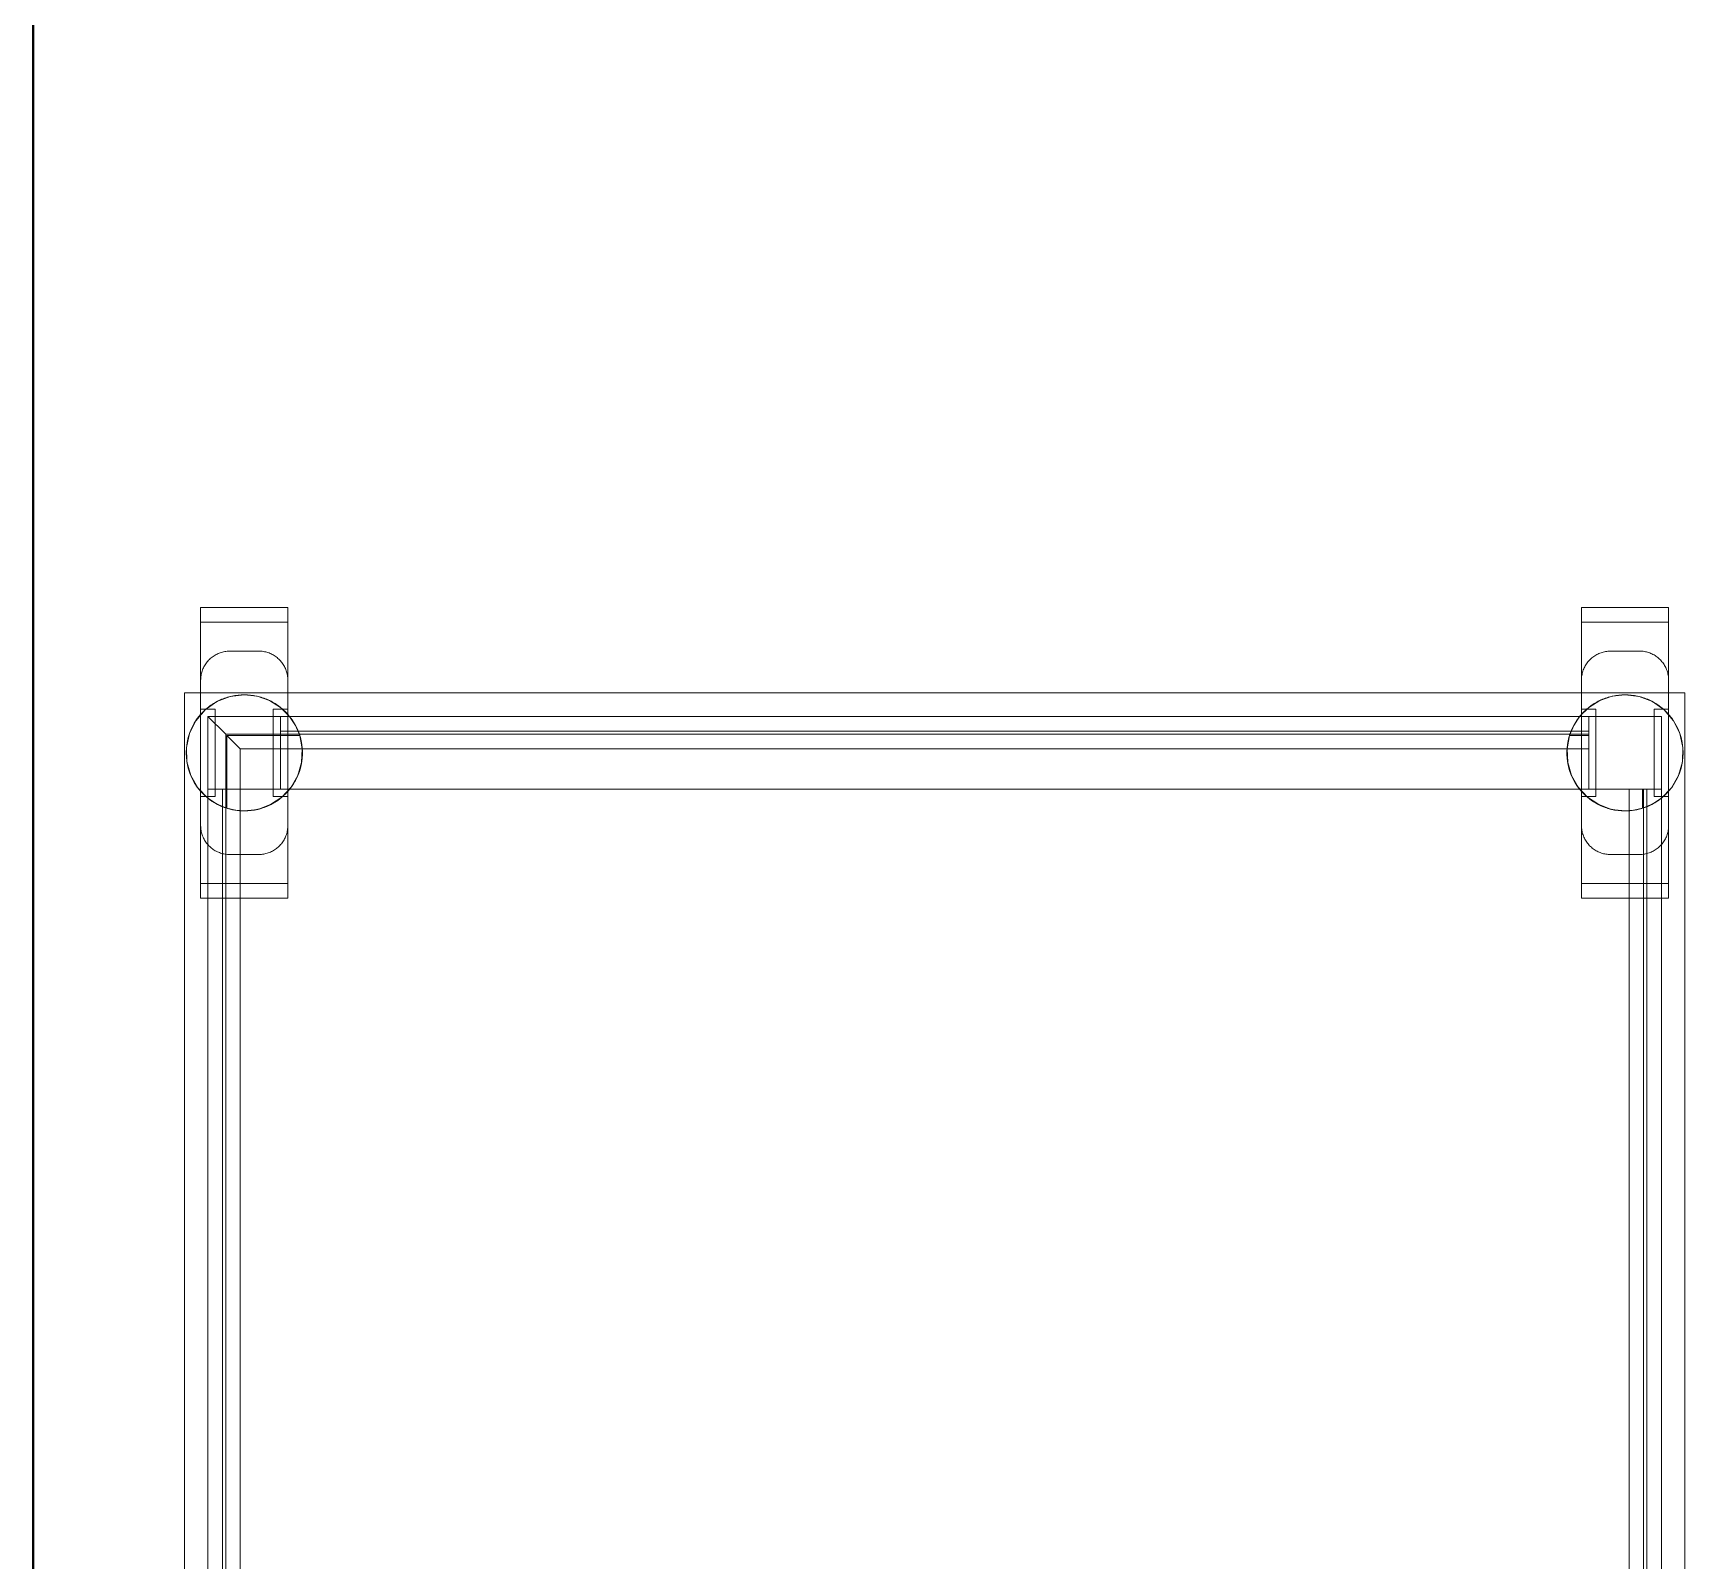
# Model space of a CAD drawing. Header units: millimetres. Extents: x -32954 to 151739, y -65671 to 56243.
# Drawn here: x -23903 to -23334, y -9505 to -8979 of the extents above; entities that cross this region are included whole.
import ezdxf

# ---------------------------------------------------------------- set-up
doc = ezdxf.new("R2010")
doc.units = ezdxf.units.MM
for name, color, linetype, lineweight in [('A-GENM', 7, 'Continuous', 9), ('I-FURN', 7, 'Continuous', 9), ('Стены разрез', 7, 'Continuous', 40)]:
    doc.layers.add(name, color=color, linetype=linetype, lineweight=lineweight)

# ---------------------------------------------------------------- blocks, each defined once
blk = doc.blocks.new('М31-М380_Тележка больничная - М380_Стол-тележка-8696914-О_ТХ_Подвал')
at = {"layer": 'A-GENM'}
for p, q in [((-222.5, 37.5), (-252.5, 37.5)), ((-252.5, 37.5), (-252.5, 32.5)), ((-252.5, 0.73), (-252.5, 37.5)), ((-252.5, 37.5), (-222.5, 37.5)), ((-222.5, 32.5), (-222.5, 37.5)), ((-222.5, 37.5), (-222.5, 0.73)), ((252.5, 37.5), (222.5, 37.5)), ((222.5, 37.5), (222.5, 32.5)), ((222.5, 0.73), (222.5, 37.5)), ((222.5, 37.5), (252.5, 37.5)), ((252.5, 32.5), (252.5, 37.5)), ((252.5, 37.5), (252.5, 0.73)), ((-252.5, 32.5), (-252.5, -12.5)), ((-252.5, 32.5), (-222.5, 32.5)), ((-222.5, -12.5), (-222.5, 32.5)), ((222.5, 32.5), (222.5, -12.5)), ((222.5, 32.5), (252.5, 32.5)), ((252.5, -12.5), (252.5, 32.5)), ((-232.5, 22.5), (-242.5, 22.5)), ((242.5, 22.5), (232.5, 22.5)), ((-258.11, -808.11), (-258.11, 8.11)), ((-258.11, 8.11), (-258.11, -808.11)), ((-258.11, 8.11), (258.11, 8.11)), ((258.11, 8.11), (-258.11, 8.11)), ((-258.11, -808.11), (-258.11, 8.11)), ((-258.11, 8.11), (-258.11, -808.11)), ((-258.11, 8.11), (258.11, 8.11)), ((258.11, 8.11), (-258.11, 8.11)), ((258.11, 8.11), (258.11, -808.11)), ((258.11, -808.11), (258.11, 8.11)), ((258.11, 8.11), (258.11, -808.11)), ((258.11, -808.11), (258.11, 8.11)), ((-247.5, 2.5), (-252.5, 2.5)), ((-252.5, -27.5), (-252.5, 2.5)), ((-252.5, 2.5), (-252.5, -27.5)), ((-252.5, -12.5), (-252.5, 0.73)), ((-243.89, -6.11), (-250, 0)), ((-247.5, -27.5), (-247.5, 2.5)), ((-247.5, 2.5), (-247.5, -27.5)), ((-222.5, 2.5), (-227.5, 2.5)), ((-227.5, -27.5), (-227.5, 2.5)), ((-227.5, 2.5), (-227.5, -27.5)), ((-225, -6.11), (-225, 0)), ((250, 0), (-225, 0)), ((-222.5, 2.5), (-222.5, -27.5)), ((-222.5, -27.5), (-222.5, 2.5)), ((-222.5, 0.73), (-222.5, -12.5)), ((221.89, 0), (-221.89, 0)), ((227.5, 2.5), (222.5, 2.5)), ((222.5, -27.5), (222.5, 2.5)), ((222.5, 2.5), (222.5, -27.5)), ((222.5, -12.5), (222.5, 0.73)), ((225, 0), (225, -6.53)), ((227.5, -27.5), (227.5, 2.5)), ((227.5, 2.5), (227.5, -27.5)), ((252.5, 2.5), (247.5, 2.5)), ((247.5, -27.5), (247.5, 2.5)), ((247.5, 2.5), (247.5, -27.5)), ((250, 0), (250, -775)), ((252.5, 2.5), (252.5, -27.5)), ((252.5, -27.5), (252.5, 2.5)), ((252.5, 0.73), (252.5, -12.5)), ((-250, -25), (-250, 0)), ((-250, 0), (-225, 0)), ((-225, 0), (-250, 0)), ((-250, 0), (-250, -25)), ((-250, 0), (-225, 0)), ((-250, 0), (-250, -25)), ((-225, 0), (-250, 0)), ((-250, 0), (-250, -25)), ((-225, 0), (-225, -6.11)), ((-225, -5), (-225, 0)), ((-225, -6.11), (-225, 0)), ((-225, -25), (-225, -5)), ((-225, -11.11), (-225, -5)), ((-225, -5), (-225, -11.11)), ((225, -5), (-225, -5)), ((225, -5), (-225, -5)), ((225, -25), (225, 0)), ((225, 0), (250, 0)), ((225, 0), (250, 0)), ((225, 0), (225, -6.11)), ((250, 0), (225, 0)), ((225, -5), (225, 0)), ((225, 0), (250, 0)), ((225, -5), (225, -25)), ((225, -5), (225, -11.11)), ((225, -6.53), (225, -5)), ((250, 0), (250, -25)), ((250, 0), (250, -25)), ((250, -25), (250, 0)), ((250, 0), (250, -25)), ((-225, -6.11), (-243.89, -6.11)), ((-243.89, -6.11), (-243.89, -25)), ((-243.47, -6.53), (-238.89, -11.11)), ((-243.47, -31.59), (-243.47, -6.53)), ((-218.41, -6.53), (-243.47, -6.53)), ((-238.89, -11.11), (-238.89, -25)), ((-238.89, -11.11), (-225, -11.11)), ((-225, -25), (-225, -6.11)), ((225, -6.11), (-225, -6.11)), ((-225, -25), (-225, -11.11)), ((-225, -11.11), (225, -11.11)), ((-225, -11.11), (-225, -25)), ((218.55, -6.11), (-218.55, -6.11)), ((-217.55, -11.11), (217.55, -11.11)), ((225, -6.53), (218.41, -6.53)), ((225, -6.11), (225, -25)), ((225, -11.11), (225, -25)), ((-252.5, -25.73), (-252.5, -12.5)), ((-252.5, -12.5), (-252.5, -57.5)), ((-222.5, -57.5), (-222.5, -12.5)), ((-222.5, -12.5), (-222.5, -25.73)), ((222.5, -25.73), (222.5, -12.5)), ((222.5, -12.5), (222.5, -57.5)), ((252.5, -57.5), (252.5, -12.5)), ((252.5, -12.5), (252.5, -25.73)), ((-252.5, -62.5), (-252.5, -25.73)), ((-252.5, -27.5), (-247.5, -27.5)), ((-243.89, -25), (-250, -25)), ((-250, -25), (-245, -25)), ((-250, -25), (-243.89, -25)), ((-250, -800), (-250, -25)), ((-250, -25), (-243.89, -25)), ((-250, -669.39), (-250, -28.11)), ((-245, -25), (-225, -25)), ((-245, -25), (-238.89, -25)), ((-238.89, -25), (-245, -25)), ((-245, -25), (-245, -775)), ((-245, -25), (-245, -775)), ((-243.89, -25), (-243.89, -775)), ((-243.89, -25), (-225, -25)), ((-238.89, -25), (-225, -25)), ((-238.89, -775), (-238.89, -25)), ((-225, -25), (-238.89, -25)), ((-227.5, -27.5), (-222.5, -27.5)), ((-222.5, -25.73), (-222.5, -62.5)), ((222.5, -62.5), (222.5, -25.73)), ((222.5, -27.5), (227.5, -27.5)), ((225, -25), (245, -25)), ((250, -25), (225, -25)), ((225, -25), (238.89, -25)), ((225, -25), (243.89, -25)), ((238.89, -25), (245, -25)), ((238.89, -25), (238.89, -775)), ((245, -25), (243.47, -25)), ((243.47, -25), (243.47, -31.59)), ((243.47, -25), (250, -25)), ((243.89, -25), (250, -25)), ((243.89, -775), (243.89, -25)), ((245, -775), (245, -25)), ((250, -25), (245, -25)), ((245, -775), (245, -25)), ((247.5, -27.5), (252.5, -27.5)), ((250, -28.11), (250, -669.39)), ((252.5, -25.73), (252.5, -62.5)), ((-243.89, -31.45), (-243.89, -666.05)), ((-238.89, -665.05), (-238.89, -32.45)), ((238.89, -32.45), (238.89, -665.05)), ((243.89, -666.05), (243.89, -31.45)), ((-242.5, -47.5), (-232.5, -47.5)), ((232.5, -47.5), (242.5, -47.5)), ((-252.5, -57.5), (-252.5, -62.5)), ((-222.5, -57.5), (-252.5, -57.5)), ((-252.5, -62.5), (-222.5, -62.5)), ((-252.5, -62.5), (-222.5, -62.5)), ((-222.5, -62.5), (-222.5, -57.5)), ((222.5, -57.5), (222.5, -62.5)), ((252.5, -57.5), (222.5, -57.5)), ((222.5, -62.5), (252.5, -62.5)), ((222.5, -62.5), (252.5, -62.5)), ((252.5, -62.5), (252.5, -57.5))]:
    blk.add_line(p, q, dxfattribs=at)
at = {"layer": 'A-GENM', "flags": 128}
for points in [[(-252.5, 12.5), (-252.49, 12.9), (-252.47, 13.3), (-252.43, 13.7), (-252.37, 14.09), (-252.3, 14.49), (-252.21, 14.88), (-252.11, 15.26), (-251.99, 15.65), (-251.86, 16.02), (-251.71, 16.39), (-251.55, 16.76), (-251.37, 17.12), (-251.18, 17.47), (-250.97, 17.81), (-250.75, 18.15), (-250.52, 18.47), (-250.28, 18.79), (-250.02, 19.09), (-249.75, 19.39), (-249.47, 19.67), (-249.17, 19.95), (-248.87, 20.21), (-248.56, 20.46), (-248.24, 20.69), (-247.9, 20.91), (-247.56, 21.12), (-247.21, 21.32), (-246.86, 21.5), (-246.49, 21.67), (-246.12, 21.82), (-245.75, 21.96), (-245.37, 22.08), (-244.98, 22.19), (-244.59, 22.28), (-244.2, 22.35), (-243.8, 22.41), (-243.41, 22.46), (-243.01, 22.49), (-242.61, 22.5), (-242.5, 22.5)], [(-232.5, 22.5), (-232.1, 22.49), (-231.7, 22.47), (-231.3, 22.43), (-230.91, 22.37), (-230.51, 22.3), (-230.12, 22.21), (-229.74, 22.11), (-229.35, 21.99), (-228.98, 21.86), (-228.61, 21.71), (-228.24, 21.55), (-227.88, 21.37), (-227.53, 21.18), (-227.19, 20.97), (-226.85, 20.75), (-226.53, 20.52), (-226.21, 20.28), (-225.91, 20.02), (-225.61, 19.75), (-225.33, 19.47), (-225.05, 19.17), (-224.79, 18.87), (-224.54, 18.56), (-224.31, 18.24), (-224.09, 17.9), (-223.88, 17.56), (-223.68, 17.21), (-223.5, 16.86), (-223.33, 16.49), (-223.18, 16.12), (-223.04, 15.75), (-222.92, 15.37), (-222.81, 14.98), (-222.72, 14.59), (-222.65, 14.2), (-222.59, 13.8), (-222.54, 13.41), (-222.51, 13.01), (-222.5, 12.61), (-222.5, 12.5)], [(222.5, 12.5), (222.51, 12.9), (222.53, 13.3), (222.57, 13.7), (222.63, 14.09), (222.7, 14.49), (222.79, 14.88), (222.89, 15.26), (223.01, 15.65), (223.14, 16.02), (223.29, 16.39), (223.45, 16.76), (223.63, 17.12), (223.82, 17.47), (224.03, 17.81), (224.25, 18.15), (224.48, 18.47), (224.72, 18.79), (224.98, 19.09), (225.25, 19.39), (225.53, 19.67), (225.83, 19.95), (226.13, 20.21), (226.44, 20.46), (226.76, 20.69), (227.1, 20.91), (227.44, 21.12), (227.79, 21.32), (228.14, 21.5), (228.51, 21.67), (228.88, 21.82), (229.25, 21.96), (229.63, 22.08), (230.02, 22.19), (230.41, 22.28), (230.8, 22.35), (231.2, 22.41), (231.59, 22.46), (231.99, 22.49), (232.39, 22.5), (232.5, 22.5)], [(242.5, 22.5), (242.9, 22.49), (243.3, 22.47), (243.7, 22.43), (244.09, 22.37), (244.49, 22.3), (244.88, 22.21), (245.26, 22.11), (245.65, 21.99), (246.02, 21.86), (246.39, 21.71), (246.76, 21.55), (247.12, 21.37), (247.47, 21.18), (247.81, 20.97), (248.15, 20.75), (248.47, 20.52), (248.79, 20.28), (249.09, 20.02), (249.39, 19.75), (249.67, 19.47), (249.95, 19.17), (250.21, 18.87), (250.46, 18.56), (250.69, 18.24), (250.91, 17.9), (251.12, 17.56), (251.32, 17.21), (251.5, 16.86), (251.67, 16.49), (251.82, 16.12), (251.96, 15.75), (252.08, 15.37), (252.19, 14.98), (252.28, 14.59), (252.35, 14.2), (252.41, 13.8), (252.46, 13.41), (252.49, 13.01), (252.5, 12.61), (252.5, 12.5)], [(-252.5, -37.5), (-252.5, -37.48), (-252.5, -37.42), (-252.5, -37.32), (-252.5, -37.18), (-252.5, -37), (-252.5, -36.78), (-252.5, -36.53), (-252.5, -36.23), (-252.5, -35.9), (-252.5, -35.53), (-252.5, -35.12), (-252.5, -34.67), (-252.5, -34.2), (-252.5, -33.68), (-252.5, -33.13), (-252.5, -32.55), (-252.5, -31.94), (-252.5, -31.3), (-252.5, -30.62), (-252.5, -29.92), (-252.5, -29.19), (-252.5, -28.43), (-252.5, -27.65), (-252.5, -26.84), (-252.5, -26.01), (-252.5, -25.16), (-252.5, -24.28), (-252.5, -23.39), (-252.5, -22.48), (-252.5, -21.56), (-252.5, -20.62), (-252.5, -19.67), (-252.5, -18.7), (-252.5, -17.73), (-252.5, -16.75), (-252.5, -15.76), (-252.5, -14.77), (-252.5, -13.77), (-252.5, -12.77), (-252.5, -11.77), (-252.5, -10.77), (-252.5, -9.78), (-252.5, -8.78), (-252.5, -7.8), (-252.5, -6.82), (-252.5, -5.85), (-252.5, -4.89), (-252.5, -3.95), (-252.5, -3.01), (-252.5, -2.1), (-252.5, -1.2), (-252.5, -0.31), (-252.5, 0.55), (-252.5, 1.39), (-252.5, 2.21), (-252.5, 3.01), (-252.5, 3.78), (-252.5, 4.53), (-252.5, 5.24), (-252.5, 5.93), (-252.5, 6.6), (-252.5, 7.23), (-252.5, 7.82), (-252.5, 8.39), (-252.5, 8.92), (-252.5, 9.42), (-252.5, 9.88), (-252.5, 10.31), (-252.5, 10.7), (-252.5, 11.06), (-252.5, 11.37), (-252.5, 11.65), (-252.5, 11.89), (-252.5, 12.09), (-252.5, 12.25), (-252.5, 12.37), (-252.5, 12.45), (-252.5, 12.49), (-252.5, 12.5)], [(-252.5, 12.5), (-252.5, 12.48), (-252.5, 12.42), (-252.5, 12.32), (-252.5, 12.18), (-252.5, 12), (-252.5, 11.78), (-252.5, 11.53), (-252.5, 11.23), (-252.5, 10.9), (-252.5, 10.53), (-252.5, 10.12), (-252.5, 9.67), (-252.5, 9.2), (-252.5, 8.68), (-252.5, 8.13), (-252.5, 7.55), (-252.5, 6.94), (-252.5, 6.3), (-252.5, 5.62), (-252.5, 4.92), (-252.5, 4.19), (-252.5, 3.43), (-252.5, 2.65), (-252.5, 1.84), (-252.5, 1.01), (-252.5, 0.16), (-252.5, -0.72), (-252.5, -1.61), (-252.5, -2.52), (-252.5, -3.44), (-252.5, -4.38), (-252.5, -5.33), (-252.5, -6.3), (-252.5, -7.27), (-252.5, -8.25), (-252.5, -9.24), (-252.5, -10.23), (-252.5, -11.23), (-252.5, -12.23), (-252.5, -13.23), (-252.5, -14.23), (-252.5, -15.22), (-252.5, -16.22), (-252.5, -17.2), (-252.5, -18.18), (-252.5, -19.15), (-252.5, -20.11), (-252.5, -21.05), (-252.5, -21.99), (-252.5, -22.9), (-252.5, -23.8), (-252.5, -24.69), (-252.5, -25.55), (-252.5, -26.39), (-252.5, -27.21), (-252.5, -28.01), (-252.5, -28.78), (-252.5, -29.53), (-252.5, -30.24), (-252.5, -30.93), (-252.5, -31.6), (-252.5, -32.23), (-252.5, -32.82), (-252.5, -33.39), (-252.5, -33.92), (-252.5, -34.42), (-252.5, -34.88), (-252.5, -35.31), (-252.5, -35.7), (-252.5, -36.06), (-252.5, -36.37), (-252.5, -36.65), (-252.5, -36.89), (-252.5, -37.09), (-252.5, -37.25), (-252.5, -37.37), (-252.5, -37.45), (-252.5, -37.49), (-252.5, -37.5)], [(-222.5, 12.5), (-222.5, 12.48), (-222.5, 12.42), (-222.5, 12.32), (-222.5, 12.18), (-222.5, 12), (-222.5, 11.78), (-222.5, 11.53), (-222.5, 11.23), (-222.5, 10.9), (-222.5, 10.53), (-222.5, 10.12), (-222.5, 9.67), (-222.5, 9.2), (-222.5, 8.68), (-222.5, 8.13), (-222.5, 7.55), (-222.5, 6.94), (-222.5, 6.3), (-222.5, 5.62), (-222.5, 4.92), (-222.5, 4.19), (-222.5, 3.43), (-222.5, 2.65), (-222.5, 1.84), (-222.5, 1.01), (-222.5, 0.16), (-222.5, -0.72), (-222.5, -1.61), (-222.5, -2.52), (-222.5, -3.44), (-222.5, -4.38), (-222.5, -5.33), (-222.5, -6.3), (-222.5, -7.27), (-222.5, -8.25), (-222.5, -9.24), (-222.5, -10.23), (-222.5, -11.23), (-222.5, -12.23), (-222.5, -13.23), (-222.5, -14.23), (-222.5, -15.22), (-222.5, -16.22), (-222.5, -17.2), (-222.5, -18.18), (-222.5, -19.15), (-222.5, -20.11), (-222.5, -21.05), (-222.5, -21.99), (-222.5, -22.9), (-222.5, -23.8), (-222.5, -24.69), (-222.5, -25.55), (-222.5, -26.39), (-222.5, -27.21), (-222.5, -28.01), (-222.5, -28.78), (-222.5, -29.53), (-222.5, -30.24), (-222.5, -30.93), (-222.5, -31.6), (-222.5, -32.23), (-222.5, -32.82), (-222.5, -33.39), (-222.5, -33.92), (-222.5, -34.42), (-222.5, -34.88), (-222.5, -35.31), (-222.5, -35.7), (-222.5, -36.06), (-222.5, -36.37), (-222.5, -36.65), (-222.5, -36.89), (-222.5, -37.09), (-222.5, -37.25), (-222.5, -37.37), (-222.5, -37.45), (-222.5, -37.49), (-222.5, -37.5)], [(-222.5, -37.5), (-222.5, -37.48), (-222.5, -37.42), (-222.5, -37.32), (-222.5, -37.18), (-222.5, -37), (-222.5, -36.78), (-222.5, -36.53), (-222.5, -36.23), (-222.5, -35.9), (-222.5, -35.53), (-222.5, -35.12), (-222.5, -34.67), (-222.5, -34.2), (-222.5, -33.68), (-222.5, -33.13), (-222.5, -32.55), (-222.5, -31.94), (-222.5, -31.3), (-222.5, -30.62), (-222.5, -29.92), (-222.5, -29.19), (-222.5, -28.43), (-222.5, -27.65), (-222.5, -26.84), (-222.5, -26.01), (-222.5, -25.16), (-222.5, -24.28), (-222.5, -23.39), (-222.5, -22.48), (-222.5, -21.56), (-222.5, -20.62), (-222.5, -19.67), (-222.5, -18.7), (-222.5, -17.73), (-222.5, -16.75), (-222.5, -15.76), (-222.5, -14.77), (-222.5, -13.77), (-222.5, -12.77), (-222.5, -11.77), (-222.5, -10.77), (-222.5, -9.78), (-222.5, -8.78), (-222.5, -7.8), (-222.5, -6.82), (-222.5, -5.85), (-222.5, -4.89), (-222.5, -3.95), (-222.5, -3.01), (-222.5, -2.1), (-222.5, -1.2), (-222.5, -0.31), (-222.5, 0.55), (-222.5, 1.39), (-222.5, 2.21), (-222.5, 3.01), (-222.5, 3.78), (-222.5, 4.53), (-222.5, 5.24), (-222.5, 5.93), (-222.5, 6.6), (-222.5, 7.23), (-222.5, 7.82), (-222.5, 8.39), (-222.5, 8.92), (-222.5, 9.42), (-222.5, 9.88), (-222.5, 10.31), (-222.5, 10.7), (-222.5, 11.06), (-222.5, 11.37), (-222.5, 11.65), (-222.5, 11.89), (-222.5, 12.09), (-222.5, 12.25), (-222.5, 12.37), (-222.5, 12.45), (-222.5, 12.49), (-222.5, 12.5)], [(222.5, -37.5), (222.5, -37.48), (222.5, -37.42), (222.5, -37.32), (222.5, -37.18), (222.5, -37), (222.5, -36.78), (222.5, -36.53), (222.5, -36.23), (222.5, -35.9), (222.5, -35.53), (222.5, -35.12), (222.5, -34.67), (222.5, -34.2), (222.5, -33.68), (222.5, -33.13), (222.5, -32.55), (222.5, -31.94), (222.5, -31.3), (222.5, -30.62), (222.5, -29.92), (222.5, -29.19), (222.5, -28.43), (222.5, -27.65), (222.5, -26.84), (222.5, -26.01), (222.5, -25.16), (222.5, -24.28), (222.5, -23.39), (222.5, -22.48), (222.5, -21.56), (222.5, -20.62), (222.5, -19.67), (222.5, -18.7), (222.5, -17.73), (222.5, -16.75), (222.5, -15.76), (222.5, -14.77), (222.5, -13.77), (222.5, -12.77), (222.5, -11.77), (222.5, -10.77), (222.5, -9.78), (222.5, -8.78), (222.5, -7.8), (222.5, -6.82), (222.5, -5.85), (222.5, -4.89), (222.5, -3.95), (222.5, -3.01), (222.5, -2.1), (222.5, -1.2), (222.5, -0.31), (222.5, 0.55), (222.5, 1.39), (222.5, 2.21), (222.5, 3.01), (222.5, 3.78), (222.5, 4.53), (222.5, 5.24), (222.5, 5.93), (222.5, 6.6), (222.5, 7.23), (222.5, 7.82), (222.5, 8.39), (222.5, 8.92), (222.5, 9.42), (222.5, 9.88), (222.5, 10.31), (222.5, 10.7), (222.5, 11.06), (222.5, 11.37), (222.5, 11.65), (222.5, 11.89), (222.5, 12.09), (222.5, 12.25), (222.5, 12.37), (222.5, 12.45), (222.5, 12.49), (222.5, 12.5)], [(222.5, 12.5), (222.5, 12.48), (222.5, 12.42), (222.5, 12.32), (222.5, 12.18), (222.5, 12), (222.5, 11.78), (222.5, 11.53), (222.5, 11.23), (222.5, 10.9), (222.5, 10.53), (222.5, 10.12), (222.5, 9.67), (222.5, 9.2), (222.5, 8.68), (222.5, 8.13), (222.5, 7.55), (222.5, 6.94), (222.5, 6.3), (222.5, 5.62), (222.5, 4.92), (222.5, 4.19), (222.5, 3.43), (222.5, 2.65), (222.5, 1.84), (222.5, 1.01), (222.5, 0.16), (222.5, -0.72), (222.5, -1.61), (222.5, -2.52), (222.5, -3.44), (222.5, -4.38), (222.5, -5.33), (222.5, -6.3), (222.5, -7.27), (222.5, -8.25), (222.5, -9.24), (222.5, -10.23), (222.5, -11.23), (222.5, -12.23), (222.5, -13.23), (222.5, -14.23), (222.5, -15.22), (222.5, -16.22), (222.5, -17.2), (222.5, -18.18), (222.5, -19.15), (222.5, -20.11), (222.5, -21.05), (222.5, -21.99), (222.5, -22.9), (222.5, -23.8), (222.5, -24.69), (222.5, -25.55), (222.5, -26.39), (222.5, -27.21), (222.5, -28.01), (222.5, -28.78), (222.5, -29.53), (222.5, -30.24), (222.5, -30.93), (222.5, -31.6), (222.5, -32.23), (222.5, -32.82), (222.5, -33.39), (222.5, -33.92), (222.5, -34.42), (222.5, -34.88), (222.5, -35.31), (222.5, -35.7), (222.5, -36.06), (222.5, -36.37), (222.5, -36.65), (222.5, -36.89), (222.5, -37.09), (222.5, -37.25), (222.5, -37.37), (222.5, -37.45), (222.5, -37.49), (222.5, -37.5)], [(252.5, 12.5), (252.5, 12.48), (252.5, 12.42), (252.5, 12.32), (252.5, 12.18), (252.5, 12), (252.5, 11.78), (252.5, 11.53), (252.5, 11.23), (252.5, 10.9), (252.5, 10.53), (252.5, 10.12), (252.5, 9.67), (252.5, 9.2), (252.5, 8.68), (252.5, 8.13), (252.5, 7.55), (252.5, 6.94), (252.5, 6.3), (252.5, 5.62), (252.5, 4.92), (252.5, 4.19), (252.5, 3.43), (252.5, 2.65), (252.5, 1.84), (252.5, 1.01), (252.5, 0.16), (252.5, -0.72), (252.5, -1.61), (252.5, -2.52), (252.5, -3.44), (252.5, -4.38), (252.5, -5.33), (252.5, -6.3), (252.5, -7.27), (252.5, -8.25), (252.5, -9.24), (252.5, -10.23), (252.5, -11.23), (252.5, -12.23), (252.5, -13.23), (252.5, -14.23), (252.5, -15.22), (252.5, -16.22), (252.5, -17.2), (252.5, -18.18), (252.5, -19.15), (252.5, -20.11), (252.5, -21.05), (252.5, -21.99), (252.5, -22.9), (252.5, -23.8), (252.5, -24.69), (252.5, -25.55), (252.5, -26.39), (252.5, -27.21), (252.5, -28.01), (252.5, -28.78), (252.5, -29.53), (252.5, -30.24), (252.5, -30.93), (252.5, -31.6), (252.5, -32.23), (252.5, -32.82), (252.5, -33.39), (252.5, -33.92), (252.5, -34.42), (252.5, -34.88), (252.5, -35.31), (252.5, -35.7), (252.5, -36.06), (252.5, -36.37), (252.5, -36.65), (252.5, -36.89), (252.5, -37.09), (252.5, -37.25), (252.5, -37.37), (252.5, -37.45), (252.5, -37.49), (252.5, -37.5)], [(252.5, -37.5), (252.5, -37.48), (252.5, -37.42), (252.5, -37.32), (252.5, -37.18), (252.5, -37), (252.5, -36.78), (252.5, -36.53), (252.5, -36.23), (252.5, -35.9), (252.5, -35.53), (252.5, -35.12), (252.5, -34.67), (252.5, -34.2), (252.5, -33.68), (252.5, -33.13), (252.5, -32.55), (252.5, -31.94), (252.5, -31.3), (252.5, -30.62), (252.5, -29.92), (252.5, -29.19), (252.5, -28.43), (252.5, -27.65), (252.5, -26.84), (252.5, -26.01), (252.5, -25.16), (252.5, -24.28), (252.5, -23.39), (252.5, -22.48), (252.5, -21.56), (252.5, -20.62), (252.5, -19.67), (252.5, -18.7), (252.5, -17.73), (252.5, -16.75), (252.5, -15.76), (252.5, -14.77), (252.5, -13.77), (252.5, -12.77), (252.5, -11.77), (252.5, -10.77), (252.5, -9.78), (252.5, -8.78), (252.5, -7.8), (252.5, -6.82), (252.5, -5.85), (252.5, -4.89), (252.5, -3.95), (252.5, -3.01), (252.5, -2.1), (252.5, -1.2), (252.5, -0.31), (252.5, 0.55), (252.5, 1.39), (252.5, 2.21), (252.5, 3.01), (252.5, 3.78), (252.5, 4.53), (252.5, 5.24), (252.5, 5.93), (252.5, 6.6), (252.5, 7.23), (252.5, 7.82), (252.5, 8.39), (252.5, 8.92), (252.5, 9.42), (252.5, 9.88), (252.5, 10.31), (252.5, 10.7), (252.5, 11.06), (252.5, 11.37), (252.5, 11.65), (252.5, 11.89), (252.5, 12.09), (252.5, 12.25), (252.5, 12.37), (252.5, 12.45), (252.5, 12.49), (252.5, 12.5)], [(-237.5, 7.5), (-242.38, 6.89), (-246.97, 5.11), (-250.99, 2.27), (-254.18, -1.47), (-256.37, -5.88), (-257.42, -10.69), (-257.26, -15.6), (-255.9, -20.33), (-253.43, -24.59), (-250, -28.11)], [(-221.89, 0), (-225.05, 3.15), (-228.84, 5.53), (-233.05, 7), (-237.5, 7.5)], [(237.5, 7.5), (233.05, 7), (228.84, 5.53), (225.05, 3.15), (221.89, 0)], [(250, -28.11), (253.43, -24.59), (255.9, -20.33), (257.26, -15.6), (257.42, -10.69), (256.37, -5.88), (254.18, -1.47), (250.99, 2.27), (246.97, 5.11), (242.38, 6.89), (237.5, 7.5)], [(-218.41, -6.53), (-219.85, -3.1), (-221.89, 0)], [(-218.55, -6.11), (-219.95, -2.91), (-221.89, 0)], [(221.89, 0), (219.85, -3.1), (218.41, -6.53)], [(221.89, 0), (219.95, -2.91), (218.55, -6.11)], [(-237.5, -32.5), (-232.85, -31.95), (-228.47, -30.34), (-224.57, -27.76), (-221.38, -24.34), (-219.08, -20.28), (-217.77, -15.79), (-217.55, -11.12), (-218.41, -6.53)], [(-218.41, -6.53), (-217.85, -8.8), (-217.55, -11.11)], [(218.41, -6.53), (217.55, -11.12), (217.77, -15.79), (219.08, -20.28), (221.38, -24.34), (224.57, -27.76), (228.47, -30.34), (232.85, -31.95), (237.5, -32.5)], [(217.55, -11.11), (217.85, -8.8), (218.41, -6.53)], [(-250, -28.11), (-246.9, -30.15), (-243.47, -31.59)], [(-250, -28.11), (-247.09, -30.05), (-243.89, -31.45)], [(243.47, -31.59), (246.9, -30.15), (250, -28.11)], [(243.89, -31.45), (247.09, -30.05), (250, -28.11)], [(-243.47, -31.59), (-240.53, -32.27), (-237.5, -32.5)], [(-238.89, -32.45), (-241.2, -32.15), (-243.47, -31.59)], [(237.5, -32.5), (240.53, -32.27), (243.47, -31.59)], [(243.47, -31.59), (241.2, -32.15), (238.89, -32.45)], [(-242.5, -47.5), (-242.9, -47.49), (-243.3, -47.47), (-243.7, -47.43), (-244.09, -47.37), (-244.49, -47.3), (-244.88, -47.21), (-245.26, -47.11), (-245.65, -46.99), (-246.02, -46.86), (-246.39, -46.71), (-246.76, -46.55), (-247.12, -46.37), (-247.47, -46.18), (-247.81, -45.97), (-248.15, -45.75), (-248.47, -45.52), (-248.79, -45.28), (-249.09, -45.02), (-249.39, -44.75), (-249.67, -44.47), (-249.95, -44.17), (-250.21, -43.87), (-250.46, -43.56), (-250.69, -43.24), (-250.91, -42.9), (-251.12, -42.56), (-251.32, -42.21), (-251.5, -41.86), (-251.67, -41.49), (-251.82, -41.12), (-251.96, -40.75), (-252.08, -40.37), (-252.19, -39.98), (-252.28, -39.59), (-252.35, -39.2), (-252.41, -38.8), (-252.46, -38.41), (-252.49, -38.01), (-252.5, -37.61), (-252.5, -37.5)], [(-222.5, -37.5), (-222.51, -37.9), (-222.53, -38.3), (-222.57, -38.7), (-222.63, -39.09), (-222.7, -39.49), (-222.79, -39.88), (-222.89, -40.26), (-223.01, -40.65), (-223.14, -41.02), (-223.29, -41.39), (-223.45, -41.76), (-223.63, -42.12), (-223.82, -42.47), (-224.03, -42.81), (-224.25, -43.15), (-224.48, -43.47), (-224.72, -43.79), (-224.98, -44.09), (-225.25, -44.39), (-225.53, -44.67), (-225.83, -44.95), (-226.13, -45.21), (-226.44, -45.46), (-226.76, -45.69), (-227.1, -45.91), (-227.44, -46.12), (-227.79, -46.32), (-228.14, -46.5), (-228.51, -46.67), (-228.88, -46.82), (-229.25, -46.96), (-229.63, -47.08), (-230.02, -47.19), (-230.41, -47.28), (-230.8, -47.35), (-231.2, -47.41), (-231.59, -47.46), (-231.99, -47.49), (-232.39, -47.5), (-232.5, -47.5)], [(232.5, -47.5), (232.1, -47.49), (231.7, -47.47), (231.3, -47.43), (230.91, -47.37), (230.51, -47.3), (230.12, -47.21), (229.74, -47.11), (229.35, -46.99), (228.98, -46.86), (228.61, -46.71), (228.24, -46.55), (227.88, -46.37), (227.53, -46.18), (227.19, -45.97), (226.85, -45.75), (226.53, -45.52), (226.21, -45.28), (225.91, -45.02), (225.61, -44.75), (225.33, -44.47), (225.05, -44.17), (224.79, -43.87), (224.54, -43.56), (224.31, -43.24), (224.09, -42.9), (223.88, -42.56), (223.68, -42.21), (223.5, -41.86), (223.33, -41.49), (223.18, -41.12), (223.04, -40.75), (222.92, -40.37), (222.81, -39.98), (222.72, -39.59), (222.65, -39.2), (222.59, -38.8), (222.54, -38.41), (222.51, -38.01), (222.5, -37.61), (222.5, -37.5)], [(252.5, -37.5), (252.49, -37.9), (252.47, -38.3), (252.43, -38.7), (252.37, -39.09), (252.3, -39.49), (252.21, -39.88), (252.11, -40.26), (251.99, -40.65), (251.86, -41.02), (251.71, -41.39), (251.55, -41.76), (251.37, -42.12), (251.18, -42.47), (250.97, -42.81), (250.75, -43.15), (250.52, -43.47), (250.28, -43.79), (250.02, -44.09), (249.75, -44.39), (249.47, -44.67), (249.17, -44.95), (248.87, -45.21), (248.56, -45.46), (248.24, -45.69), (247.9, -45.91), (247.56, -46.12), (247.21, -46.32), (246.86, -46.5), (246.49, -46.67), (246.12, -46.82), (245.75, -46.96), (245.37, -47.08), (244.98, -47.19), (244.59, -47.28), (244.2, -47.35), (243.8, -47.41), (243.41, -47.46), (243.01, -47.49), (242.61, -47.5), (242.5, -47.5)]]:
    blk.add_lwpolyline(points, dxfattribs=at)
at = {"layer": 'A-GENM'}
for centre, start, end in [((-237.5, -12.5), 138.5904, 221.4096), ((-237.5, -12.5), 318.5904, 41.4096), ((-237.5, -12.5), 17.3716, 38.6822), ((237.5, -12.5), 138.5904, 221.4096), ((237.5, -12.5), 141.3178, 162.6284), ((237.5, -12.5), 318.5904, 41.4096), ((-237.5, -12.5), 270, 18.6187), ((-237.5, -12.5), 270, 3.972), ((237.5, -12.5), 161.3813, 270), ((237.5, -12.5), 176.028, 270), ((-237.5, -12.5), 231.3178, 252.6284), ((237.5, -12.5), 287.3716, 308.6822), ((-237.5, -12.5), 251.3813, 270), ((-237.5, -12.5), 266.028, 270), ((237.5, -12.5), 270, 288.6187), ((237.5, -12.5), 270, 273.972)]:
    blk.add_arc(centre, 20, start, end, dxfattribs=at)
for points in [[(-252.5, 0.73), (-251.56, 1.79), (-249.5, 3.68), (-245.85, 5.84), (-241.78, 7.19), (-238.95, 7.49), (-237.5, 7.5)], [(-237.5, 7.5), (-236.05, 7.49), (-233.22, 7.19), (-229.15, 5.84), (-225.5, 3.68), (-223.44, 1.79), (-222.5, 0.73)], [(222.5, 0.73), (223.44, 1.79), (225.5, 3.68), (229.15, 5.84), (233.22, 7.19), (236.05, 7.49), (237.5, 7.5)], [(237.5, 7.5), (238.95, 7.49), (241.78, 7.19), (245.85, 5.84), (249.5, 3.68), (251.56, 1.79), (252.5, 0.73)], [(-237.5, -32.5), (-238.95, -32.49), (-241.78, -32.19), (-245.85, -30.84), (-249.5, -28.68), (-251.56, -26.79), (-252.5, -25.73)], [(-222.5, -25.73), (-223.44, -26.79), (-225.5, -28.68), (-229.15, -30.84), (-233.22, -32.19), (-236.05, -32.49), (-237.5, -32.5)], [(237.5, -32.5), (236.05, -32.49), (233.22, -32.19), (229.15, -30.84), (225.5, -28.68), (223.44, -26.79), (222.5, -25.73)], [(252.5, -25.73), (251.56, -26.79), (249.5, -28.68), (245.85, -30.84), (241.78, -32.19), (238.95, -32.49), (237.5, -32.5)]]:
    blk.add_open_spline(points, degree=3, dxfattribs=at)
at = {"layer": 'I-FURN'}
for p, q in [((-250, 0), (-250, -25)), ((250, -25), (250, 0)), ((-250, 0), (-187.5, 0)), ((-250, -25), (-250, 0)), ((-225, 0), (-250, 0)), ((-187.5, 0), (-225, 0)), ((-225, 0), (-225, -25)), ((187.5, 0), (-187.5, 0)), ((-187.5, 0), (187.5, 0)), ((225, 0), (187.5, 0)), ((187.5, 0), (250, 0)), ((225, -25), (225, 0)), ((225, 0), (250, 0)), ((250, 0), (250, -25)), ((-187.5, -25), (-250, -25)), ((-250, -25), (-225, -25)), ((-225, -25), (-187.5, -25)), ((187.5, -25), (-187.5, -25)), ((-187.5, -25), (187.5, -25)), ((250, -25), (187.5, -25)), ((187.5, -25), (225, -25)), ((250, -25), (225, -25))]:
    blk.add_line(p, q, dxfattribs=at)

msp = doc.modelspace()

# ---------------------------------------------------------------- linework, layer by layer
at = {"layer": 'Стены разрез'}
msp.add_line((-23902.5, -11875), (-23902.5, -7720), dxfattribs=at)

# ---------------------------------------------------------------- block references
at = {"layer": 'I-FURN'}
msp.add_blockref('М31-М380_Тележка больничная - М380_Стол-тележка-8696914-О_ТХ_Подвал', (-23592.34, -9214.36), dxfattribs=at)

doc.saveas('drawing.dxf')
